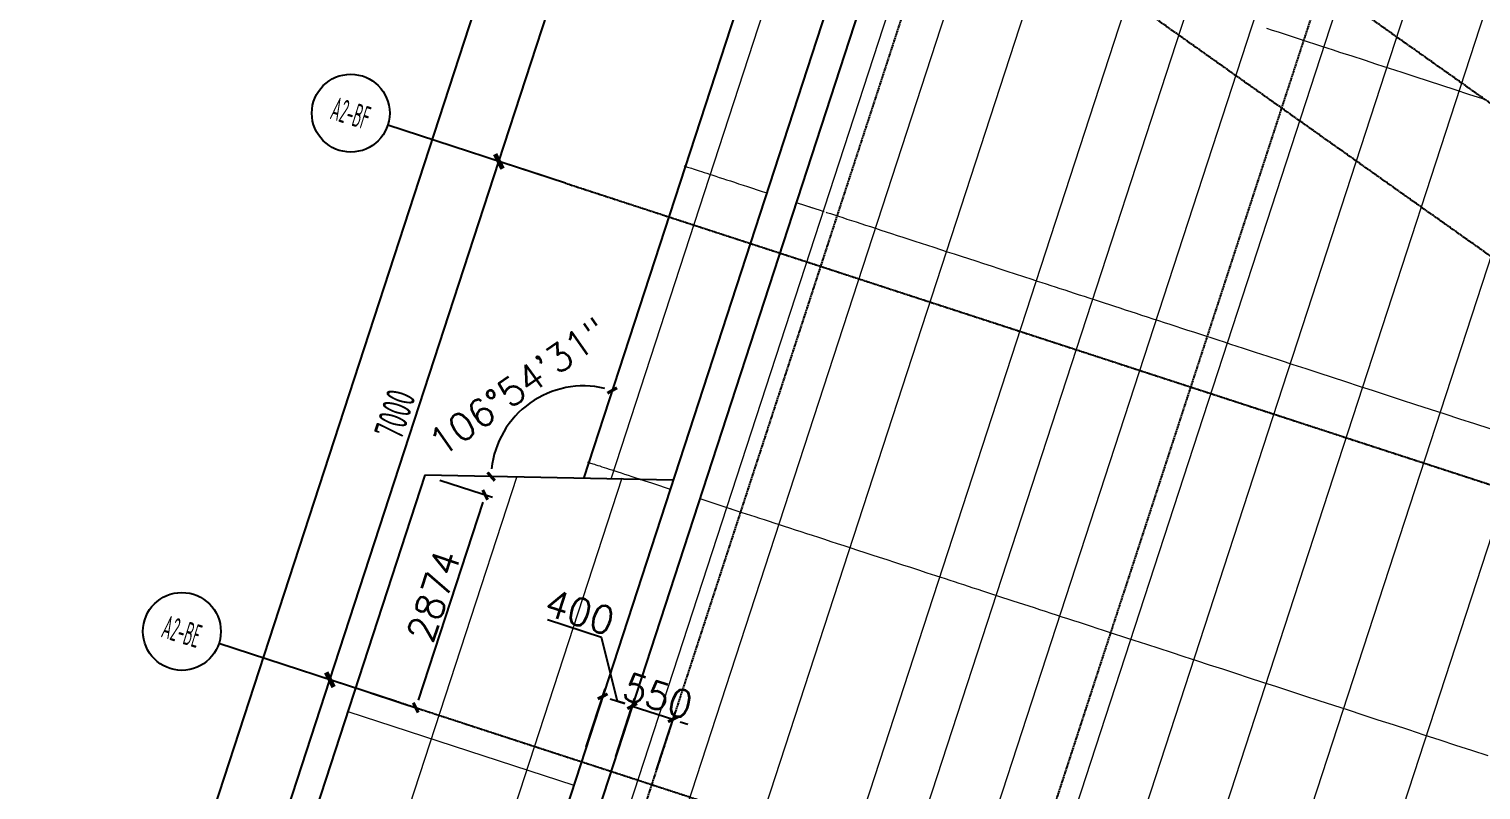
# Model space of a CAD drawing. Header units: millimetres. Extents: x 11677979 to 24947533, y -12764720 to -6308891.
# Drawn here: x 11834077 to 11852727, y -6330378 to -6320606 of the extents above; entities that cross this region are included whole.
import ezdxf
from ezdxf.enums import TextEntityAlignment as Align

# ---------------------------------------------------------------- set-up
doc = ezdxf.new("R2010")
doc.units = ezdxf.units.MM
doc.header["$LTSCALE"] = 10
for name, pattern in [('A2-RG-AXIS$0$CENTER', [2, 1.25, -0.25, 0.25, -0.25]), ('A2-RG-AXIS$0$DOTE', [2.42, 2, -0.2, 0.02, -0.2]), ('A2-RI-F4$0$A2-RG-AXIS$0$CENTER', [2, 1.25, -0.25, 0.25, -0.25]), ('A2-RI-F4$0$A2-RG-AXIS$0$DOTE', [2.42, 2, -0.2, 0.02, -0.2])]:
    doc.linetypes.add(name, pattern=pattern)
for name, color, linetype in [('A2-RG-AXIS$0$A-AXIS', 1, 'Continuous'), ('A2-RG-AXIS$0$A-DIMS-100', 1, 'Continuous'), ('A2-RG-AXIS$0$A-GRID', 1, 'A2-RG-AXIS$0$CENTER'), ('A2-RG-AXIS$0$A-SYMB', 4, 'Continuous'), ('A2-RI-F4$0$$10$A-DIMS-100', 1, 'Continuous'), ('A2-RI-F4$0$$9$$34$A-DIMS-100', 1, 'Continuous'), ('A2-RI-F4$0$A-ROOF-DRAN', 175, 'Continuous'), ('A2-RI-F4$0$A-ROOF-EDGE', 2, 'Continuous'), ('A2-RI-F4$0$A2-RG-AXIS$0$A-AXIS', 1, 'Continuous'), ('A2-RI-F4$0$A2-RG-AXIS$0$A-DIMS-100', 1, 'Continuous'), ('A2-RI-F4$0$A2-RG-AXIS$0$A-GRID', 1, 'A2-RI-F4$0$A2-RG-AXIS$0$CENTER'), ('A2-RI-F4$0$A2-RG-AXIS$0$A-SYMB', 4, 'Continuous')]:
    doc.layers.add(name, color=color, linetype=linetype)
doc.layers.add('A2-RI-F4$0$A-ROOF-PATT', color=8, linetype='Continuous', lineweight=13)
doc.styles.add('A2-RG-AXIS$0$ECADI', font='hzs.shx', dxfattribs={"width": 0.7, "bigfont": 'hztxt.shx'})
doc.styles.add('A2-RG-AXIS$0$XD2008', font='hzs.shx', dxfattribs={"width": 0.7, "bigfont": 'hztxt.shx'})
doc.styles.add('A2-RI-F4$0$A2-RG-AXIS$0$ECADI', font='hzs.shx', dxfattribs={"width": 0.7, "bigfont": 'hztxt.shx'})
doc.styles.add('A2-RI-F4$0$A2-RG-AXIS$0$XD2008', font='hzs.shx', dxfattribs={"width": 0.7, "bigfont": 'hztxt.shx'})
doc.styles.get("Standard").update_dxf_attribs({"font": 'txt', "bigfont": 'gbcbig.shx'})
doc.dimstyles.new('A2-RG-AXIS$0$XD150', dxfattribs={"dimscale": 300, "dimtxt": 2.5, "dimasz": 1.5, "dimexe": 1, "dimexo": 2, "dimgap": 0.5, "dimtad": 1, "dimdec": 0, "dimdsep": 46, "dimtxsty": 'A2-RG-AXIS$0$XD2008', "dimcen": 2.5, "dimclrt": 4, "dimaunit": 1, "dimadec": 3, "dimazin": 0, "dimtfac": 1, "dimtdec": 0, "dimtmove": 2, "dimatfit": 3, "dimfxl": 0, "dimtolj": 1, "dimtzin": 0, "dimarcsym": 0})
doc.dimstyles.new('A2-RG-AXIS$0$XD150$0', dxfattribs={"dimscale": 150, "dimtxt": 2.5, "dimasz": 1, "dimexe": 1, "dimexo": 2, "dimgap": 0.5, "dimtad": 1, "dimdec": 0, "dimdsep": 46, "dimtxsty": 'A2-RG-AXIS$0$XD2008', "dimblk": 'A2-RG-AXIS$0$_ArchTick', "dimcen": 2.5, "dimclrt": 4, "dimaunit": 1, "dimadec": 0, "dimazin": 0, "dimtfac": 1, "dimtdec": 0, "dimtmove": 2, "dimatfit": 3, "dimfxl": 0, "dimtolj": 1, "dimtzin": 0, "dimarcsym": 0})
doc.dimstyles.new('A2-RI-F4$0$$0$$0$XD100$0', dxfattribs={"dimscale": 100, "dimtxt": 3.5, "dimasz": 1, "dimexe": 1, "dimexo": 2, "dimgap": 0.5, "dimtad": 1, "dimdec": 0, "dimdsep": 46, "dimtxsty": 'Standard', "dimblk1": 'A2-RI-F4$0$$9$$20$_ArchTick', "dimblk2": 'A2-RI-F4$0$$9$$20$_ArchTick', "dimsah": 1, "dimcen": 2.5, "dimclrt": 4, "dimaunit": 1, "dimadec": 0, "dimazin": 0, "dimtfac": 1, "dimtdec": 0, "dimtix": 1, "dimtmove": 2, "dimatfit": 3, "dimfxl": 0, "dimtolj": 1, "dimtzin": 0, "dimarcsym": 0})
doc.dimstyles.new('A2-RI-F4$0$$1$XD100$0', dxfattribs={"dimscale": 100, "dimtxt": 3.5, "dimasz": 1, "dimexe": 1, "dimexo": 2, "dimgap": 0.5, "dimtad": 1, "dimdec": 0, "dimdsep": 46, "dimtxsty": 'Standard', "dimblk1": 'A2-RI-F4$0$$11$_ArchTick', "dimblk2": 'A2-RI-F4$0$$11$_ArchTick', "dimsah": 1, "dimcen": 2.5, "dimclrt": 4, "dimaunit": 1, "dimadec": 0, "dimazin": 0, "dimtfac": 1, "dimtdec": 0, "dimtix": 1, "dimtmove": 1, "dimatfit": 3, "dimfxl": 0, "dimtolj": 1, "dimtzin": 0, "dimarcsym": 0})
doc.dimstyles.new('A2-RI-F4$0$A2-RG-AXIS$0$XD150', dxfattribs={"dimscale": 300, "dimtxt": 2.5, "dimasz": 1.5, "dimexe": 1, "dimexo": 2, "dimgap": 0.5, "dimtad": 1, "dimdec": 0, "dimdsep": 46, "dimtxsty": 'A2-RI-F4$0$A2-RG-AXIS$0$XD2008', "dimcen": 2.5, "dimclrt": 4, "dimaunit": 1, "dimadec": 3, "dimazin": 0, "dimtfac": 1, "dimtdec": 0, "dimtmove": 2, "dimatfit": 3, "dimfxl": 0, "dimtolj": 1, "dimtzin": 0, "dimarcsym": 0})
doc.dimstyles.new('A2-RI-F4$0$A2-RG-AXIS$0$XD150$0', dxfattribs={"dimscale": 150, "dimtxt": 2.5, "dimasz": 1, "dimexe": 1, "dimexo": 2, "dimgap": 0.5, "dimtad": 1, "dimdec": 0, "dimdsep": 46, "dimtxsty": 'A2-RI-F4$0$A2-RG-AXIS$0$XD2008', "dimblk": 'A2-RI-F4$0$A2-RG-AXIS$0$_ArchTick', "dimcen": 2.5, "dimclrt": 4, "dimaunit": 1, "dimadec": 0, "dimazin": 0, "dimtfac": 1, "dimtdec": 0, "dimtmove": 2, "dimatfit": 3, "dimfxl": 0, "dimtolj": 1, "dimtzin": 0, "dimarcsym": 0})

# ---------------------------------------------------------------- blocks, each defined once
blk = doc.blocks.new('A2-RG-AXIS$0$_ArchTick')
at = {"color": 0, "linetype": 'ByBlock', "const_width": 0.4}
blk.add_lwpolyline([(-0.5, -0.5), (0.5, 0.5)], dxfattribs=at)
blk = doc.blocks.new('*D458')
at = {"layer": 'A2-RG-AXIS$0$A-DIMS-100', "color": 0, "lineweight": -2, "transparency": 16777216}
for p, q in [((11835773, -6335617), (11837942, -6328962)), ((11838798, -6329241), (11837800, -6328915)), ((11836629, -6335896), (11835630, -6335571))]:
    blk.add_line(p, q, dxfattribs=at)
at = {"layer": 'Defpoints', "color": 0, "transparency": 16777216}
for p in [(11837942, -6328962), (11839083, -6329333), (11836914, -6335989)]:
    blk.add_point(p, dxfattribs=at)
at = {"layer": 'A2-RG-AXIS$0$A-DIMS-100', "color": 0, "lineweight": -2, "transparency": 16777216, "xscale": 150, "yscale": 150, "zscale": 150}
for p, rotation in [((11837942, -6328962), 71.94704053343993), ((11835773, -6335617), 251.9470405334399)]:
    blk.add_blockref('A2-RG-AXIS$0$_ArchTick', p, dxfattribs=dict(at, rotation=rotation))
at = {"layer": 'A2-RG-AXIS$0$A-DIMS-100', "color": 4, "transparency": 16777216, "insert": (11836608, -6332208), "char_height": 375, "attachment_point": 5, "rotation": 71.947, "style": 'A2-RG-AXIS$0$XD2008'}
blk.add_mtext('\\A1;7000', dxfattribs=at)
blk = doc.blocks.new('*D459')
at = {"layer": 'A2-RG-AXIS$0$A-DIMS-100', "color": 0, "lineweight": -2, "transparency": 16777216}
for p, q in [((11837942, -6328962), (11840112, -6322306)), ((11840967, -6322585), (11839969, -6322260)), ((11838798, -6329241), (11837800, -6328915))]:
    blk.add_line(p, q, dxfattribs=at)
at = {"layer": 'Defpoints', "color": 0, "transparency": 16777216}
for p in [(11840112, -6322306), (11841252, -6322678), (11839083, -6329333)]:
    blk.add_point(p, dxfattribs=at)
at = {"layer": 'A2-RG-AXIS$0$A-DIMS-100', "color": 0, "lineweight": -2, "transparency": 16777216, "xscale": 150, "yscale": 150, "zscale": 150}
for p, rotation in [((11840112, -6322306), 71.94704053343993), ((11837942, -6328962), 251.9470405334399)]:
    blk.add_blockref('A2-RG-AXIS$0$_ArchTick', p, dxfattribs=dict(at, rotation=rotation))
at = {"layer": 'A2-RG-AXIS$0$A-DIMS-100', "color": 4, "transparency": 16777216, "insert": (11838777, -6325553), "char_height": 375, "attachment_point": 5, "rotation": 71.947, "style": 'A2-RG-AXIS$0$XD2008'}
blk.add_mtext('\\A1;7000', dxfattribs=at)
blk = doc.blocks.new('*D460')
at = {"layer": 'A2-RG-AXIS$0$A-DIMS-100', "color": 0, "lineweight": -2, "transparency": 16777216}
for p, q in [((11842851, -6315837), (11842138, -6315604)), ((11840112, -6322306), (11842281, -6315651)), ((11840682, -6322492), (11839969, -6322260))]:
    blk.add_line(p, q, dxfattribs=at)
at = {"layer": 'Defpoints', "color": 0, "transparency": 16777216}
for p in [(11842281, -6315651), (11843137, -6315930), (11840967, -6322585)]:
    blk.add_point(p, dxfattribs=at)
at = {"layer": 'A2-RG-AXIS$0$A-DIMS-100', "color": 0, "lineweight": -2, "transparency": 16777216, "xscale": 150, "yscale": 150, "zscale": 150}
for p, rotation in [((11842281, -6315651), 71.94704049336154), ((11840112, -6322306), 251.9470404933616)]:
    blk.add_blockref('A2-RG-AXIS$0$_ArchTick', p, dxfattribs=dict(at, rotation=rotation))
at = {"layer": 'A2-RG-AXIS$0$A-DIMS-100', "color": 4, "transparency": 16777216, "insert": (11840947, -6318897), "char_height": 375, "attachment_point": 5, "rotation": 71.947, "style": 'A2-RG-AXIS$0$XD2008'}
blk.add_mtext('\\A1;7000', dxfattribs=at)
blk = doc.blocks.new('*D461')
at = {"layer": 'A2-RG-AXIS$0$A-DIMS-100', "color": 0, "lineweight": -2, "transparency": 16777216}
for p, q in [((11830114, -6350075), (11841425, -6315372)), ((11842851, -6315837), (11841283, -6315325)), ((11831540, -6350540), (11829971, -6350029))]:
    blk.add_line(p, q, dxfattribs=at)
at = {"layer": 'Defpoints', "color": 0, "transparency": 16777216}
for p in [(11841425, -6315372), (11843137, -6315930), (11831825, -6350633)]:
    blk.add_point(p, dxfattribs=at)
at = {"layer": 'A2-RG-AXIS$0$A-DIMS-100', "color": 0, "lineweight": -2, "transparency": 16777216, "xscale": 150, "yscale": 150, "zscale": 150}
for p, rotation in [((11841425, -6315372), 71.94704049334094), ((11830114, -6350075), 251.9470404933409)]:
    blk.add_blockref('A2-RG-AXIS$0$_ArchTick', p, dxfattribs=dict(at, rotation=rotation))
at = {"layer": 'A2-RG-AXIS$0$A-DIMS-100', "color": 4, "transparency": 16777216, "insert": (11835520, -6332642), "char_height": 375, "attachment_point": 5, "rotation": 71.947, "style": 'A2-RG-AXIS$0$XD2008'}
blk.add_mtext('\\A1;36500', dxfattribs=at)
blk = doc.blocks.new('A2-RG-AXIS$0$ECADI-TAG-GRID')
at = {"color": 13}
blk.add_circle((0, 0), 5, dxfattribs=at)
at = {"style": 'A2-RG-AXIS$0$ECADI', "width": 0.7}
blk.add_attdef('GRID', text='', height=5, dxfattribs=at).set_placement((0, 0), align=Align.MIDDLE)
blk = doc.blocks.new('*D463')
at = {"layer": 'A2-RG-AXIS$0$A-DIMS-100', "color": 0, "lineweight": -2, "ltscale": 3, "transparency": 16777216}
blk.add_arc((11865637, -6330626), 5954, 324.6656, 341.947, dxfattribs=at)
at = {"layer": 'Defpoints', "color": 0, "ltscale": 3, "transparency": 16777216}
for p in [(11846414, -6316998), (11840967, -6322585), (11870815, -6333565), (11878928, -6334958), (11876238, -6338142)]:
    blk.add_point(p, dxfattribs=at)
at = {"layer": 'A2-RG-AXIS$0$A-DIMS-100', "color": 0, "lineweight": -2, "ltscale": 3, "transparency": 16777216, "xscale": 150, "yscale": 150, "zscale": 150}
for p, rotation in [((11871298, -6332471), 71.94704049334831), ((11870494, -6334070), 234.6655761921282)]:
    blk.add_blockref('A2-RG-AXIS$0$_ArchTick', p, dxfattribs=dict(at, rotation=rotation))
at = {"layer": 'A2-RG-AXIS$0$A-DIMS-100', "color": 4, "ltscale": 3, "transparency": 16777216, "insert": (11871378, -6333513), "char_height": 375, "attachment_point": 5, "rotation": 63.3063, "style": 'A2-RG-AXIS$0$XD2008'}
blk.add_mtext('\\A1;17°16\'53"', dxfattribs=at)
blk = doc.blocks.new('A2-RI-F4$0$A2-RG-AXIS$0$_ArchTick')
at = {"color": 0, "linetype": 'ByBlock', "const_width": 0.4}
blk.add_lwpolyline([(-0.5, -0.5), (0.5, 0.5)], dxfattribs=at)
blk = doc.blocks.new('*D983')
at = {"layer": 'A2-RI-F4$0$A2-RG-AXIS$0$A-DIMS-100', "color": 0, "lineweight": -2, "transparency": 16777216}
for p, q in [((11835773, -6335617), (11837942, -6328962)), ((11838798, -6329241), (11837800, -6328915)), ((11836629, -6335896), (11835630, -6335571))]:
    blk.add_line(p, q, dxfattribs=at)
at = {"layer": 'Defpoints', "color": 0, "transparency": 16777216}
for p in [(11837942, -6328962), (11839083, -6329333), (11836914, -6335989)]:
    blk.add_point(p, dxfattribs=at)
at = {"layer": 'A2-RI-F4$0$A2-RG-AXIS$0$A-DIMS-100', "color": 0, "lineweight": -2, "transparency": 16777216, "xscale": 150, "yscale": 150, "zscale": 150}
for p, rotation in [((11837942, -6328962), 71.94704053343993), ((11835773, -6335617), 251.9470405334399)]:
    blk.add_blockref('A2-RI-F4$0$A2-RG-AXIS$0$_ArchTick', p, dxfattribs=dict(at, rotation=rotation))
at = {"layer": 'A2-RI-F4$0$A2-RG-AXIS$0$A-DIMS-100', "color": 4, "transparency": 16777216, "insert": (11836608, -6332208), "char_height": 375, "attachment_point": 5, "rotation": 71.947, "style": 'A2-RI-F4$0$A2-RG-AXIS$0$XD2008'}
blk.add_mtext('\\A1;7000', dxfattribs=at)
blk = doc.blocks.new('*D984')
at = {"layer": 'A2-RI-F4$0$A2-RG-AXIS$0$A-DIMS-100', "color": 0, "lineweight": -2, "transparency": 16777216}
for p, q in [((11837942, -6328962), (11840112, -6322306)), ((11840967, -6322585), (11839969, -6322260)), ((11838798, -6329241), (11837800, -6328915))]:
    blk.add_line(p, q, dxfattribs=at)
at = {"layer": 'Defpoints', "color": 0, "transparency": 16777216}
for p in [(11840112, -6322306), (11841252, -6322678), (11839083, -6329333)]:
    blk.add_point(p, dxfattribs=at)
at = {"layer": 'A2-RI-F4$0$A2-RG-AXIS$0$A-DIMS-100', "color": 0, "lineweight": -2, "transparency": 16777216, "xscale": 150, "yscale": 150, "zscale": 150}
for p, rotation in [((11840112, -6322306), 71.94704053343993), ((11837942, -6328962), 251.9470405334399)]:
    blk.add_blockref('A2-RI-F4$0$A2-RG-AXIS$0$_ArchTick', p, dxfattribs=dict(at, rotation=rotation))
at = {"layer": 'A2-RI-F4$0$A2-RG-AXIS$0$A-DIMS-100', "color": 4, "transparency": 16777216, "insert": (11838777, -6325553), "char_height": 375, "attachment_point": 5, "rotation": 71.947, "style": 'A2-RI-F4$0$A2-RG-AXIS$0$XD2008'}
blk.add_mtext('\\A1;7000', dxfattribs=at)
blk = doc.blocks.new('*D985')
at = {"layer": 'A2-RI-F4$0$A2-RG-AXIS$0$A-DIMS-100', "color": 0, "lineweight": -2, "transparency": 16777216}
for p, q in [((11842851, -6315837), (11842138, -6315604)), ((11840112, -6322306), (11842281, -6315651)), ((11840682, -6322492), (11839969, -6322260))]:
    blk.add_line(p, q, dxfattribs=at)
at = {"layer": 'Defpoints', "color": 0, "transparency": 16777216}
for p in [(11842281, -6315651), (11843137, -6315930), (11840967, -6322585)]:
    blk.add_point(p, dxfattribs=at)
at = {"layer": 'A2-RI-F4$0$A2-RG-AXIS$0$A-DIMS-100', "color": 0, "lineweight": -2, "transparency": 16777216, "xscale": 150, "yscale": 150, "zscale": 150}
for p, rotation in [((11842281, -6315651), 71.94704049336154), ((11840112, -6322306), 251.9470404933616)]:
    blk.add_blockref('A2-RI-F4$0$A2-RG-AXIS$0$_ArchTick', p, dxfattribs=dict(at, rotation=rotation))
at = {"layer": 'A2-RI-F4$0$A2-RG-AXIS$0$A-DIMS-100', "color": 4, "transparency": 16777216, "insert": (11840947, -6318897), "char_height": 375, "attachment_point": 5, "rotation": 71.947, "style": 'A2-RI-F4$0$A2-RG-AXIS$0$XD2008'}
blk.add_mtext('\\A1;7000', dxfattribs=at)
blk = doc.blocks.new('*D986')
at = {"layer": 'A2-RI-F4$0$A2-RG-AXIS$0$A-DIMS-100', "color": 0, "lineweight": -2, "transparency": 16777216}
for p, q in [((11830114, -6350075), (11841425, -6315372)), ((11842851, -6315837), (11841283, -6315325)), ((11831540, -6350540), (11829971, -6350029))]:
    blk.add_line(p, q, dxfattribs=at)
at = {"layer": 'Defpoints', "color": 0, "transparency": 16777216}
for p in [(11841425, -6315372), (11843137, -6315930), (11831825, -6350633)]:
    blk.add_point(p, dxfattribs=at)
at = {"layer": 'A2-RI-F4$0$A2-RG-AXIS$0$A-DIMS-100', "color": 0, "lineweight": -2, "transparency": 16777216, "xscale": 150, "yscale": 150, "zscale": 150}
for p, rotation in [((11841425, -6315372), 71.94704049334094), ((11830114, -6350075), 251.9470404933409)]:
    blk.add_blockref('A2-RI-F4$0$A2-RG-AXIS$0$_ArchTick', p, dxfattribs=dict(at, rotation=rotation))
at = {"layer": 'A2-RI-F4$0$A2-RG-AXIS$0$A-DIMS-100', "color": 4, "transparency": 16777216, "insert": (11835520, -6332642), "char_height": 375, "attachment_point": 5, "rotation": 71.947, "style": 'A2-RI-F4$0$A2-RG-AXIS$0$XD2008'}
blk.add_mtext('\\A1;36500', dxfattribs=at)
blk = doc.blocks.new('A2-RI-F4$0$A2-RG-AXIS$0$ECADI-TAG-GRID')
at = {"color": 13}
blk.add_circle((0, 0), 5, dxfattribs=at)
at = {"style": 'A2-RI-F4$0$A2-RG-AXIS$0$ECADI', "width": 0.7}
blk.add_attdef('GRID', text='', height=5, dxfattribs=at).set_placement((0, 0), align=Align.MIDDLE)
blk = doc.blocks.new('*D988')
at = {"layer": 'A2-RI-F4$0$A2-RG-AXIS$0$A-DIMS-100', "color": 0, "lineweight": -2, "ltscale": 3, "transparency": 16777216}
blk.add_arc((11865637, -6330626), 5954, 324.6656, 341.947, dxfattribs=at)
at = {"layer": 'Defpoints', "color": 0, "ltscale": 3, "transparency": 16777216}
for p in [(11846414, -6316998), (11840967, -6322585), (11870815, -6333565), (11878928, -6334958), (11876238, -6338142)]:
    blk.add_point(p, dxfattribs=at)
at = {"layer": 'A2-RI-F4$0$A2-RG-AXIS$0$A-DIMS-100', "color": 0, "lineweight": -2, "ltscale": 3, "transparency": 16777216, "xscale": 150, "yscale": 150, "zscale": 150}
for p, rotation in [((11871298, -6332471), 71.94704049334831), ((11870494, -6334070), 234.6655761921282)]:
    blk.add_blockref('A2-RI-F4$0$A2-RG-AXIS$0$_ArchTick', p, dxfattribs=dict(at, rotation=rotation))
at = {"layer": 'A2-RI-F4$0$A2-RG-AXIS$0$A-DIMS-100', "color": 4, "ltscale": 3, "transparency": 16777216, "insert": (11871378, -6333513), "char_height": 375, "attachment_point": 5, "rotation": 63.3063, "style": 'A2-RI-F4$0$A2-RG-AXIS$0$XD2008'}
blk.add_mtext('\\A1;17°16\'53"', dxfattribs=at)
blk = doc.blocks.new('A2-RI-F4$0$$11$_ArchTick')
at = {"color": 0, "linetype": 'ByBlock', "const_width": 0.4}
blk.add_lwpolyline([(-0.5, -0.5), (0.5, 0.5)], dxfattribs=at)
blk = doc.blocks.new('*D536')
at = {"layer": 'A2-RI-F4$0$$10$A-DIMS-100', "color": 0, "lineweight": -2, "transparency": 16777216}
for p, q in [((11841430, -6328419), (11840736, -6328192)), ((11841635, -6329238), (11841430, -6328419)), ((11841234, -6329824), (11841476, -6329081)), ((11841540, -6329207), (11841730, -6329269)), ((11841614, -6329948), (11841856, -6329205))]:
    blk.add_line(p, q, dxfattribs=at)
at = {"layer": 'Defpoints', "color": 0, "transparency": 16777216}
for p in [(11841825, -6329300), (11841172, -6330014), (11841552, -6330138)]:
    blk.add_point(p, dxfattribs=at)
at = {"layer": 'A2-RI-F4$0$$10$A-DIMS-100', "color": 0, "lineweight": -2, "transparency": 16777216, "xscale": 100, "yscale": 100, "zscale": 100}
for p, rotation in [((11841445, -6329176), 161.9470404933575), ((11841825, -6329300), 341.9470404933575)]:
    blk.add_blockref('A2-RI-F4$0$$11$_ArchTick', p, dxfattribs=dict(at, rotation=rotation))
at = {"layer": 'A2-RI-F4$0$$10$A-DIMS-100', "color": 4, "transparency": 16777216, "insert": (11841152, -6328092), "char_height": 350, "attachment_point": 5, "rotation": 341.947}
blk.add_mtext('\\A1;400', dxfattribs=at)
blk = doc.blocks.new('*D537')
at = {"layer": 'A2-RI-F4$0$$10$A-DIMS-100', "color": 0, "lineweight": -2, "transparency": 16777216}
for p, q in [((11841614, -6329948), (11841856, -6329205)), ((11841730, -6329269), (11841635, -6329238)), ((11841825, -6329300), (11842348, -6329470)), ((11842137, -6330118), (11842379, -6329375)), ((11842443, -6329501), (11842538, -6329532))]:
    blk.add_line(p, q, dxfattribs=at)
at = {"layer": 'Defpoints', "color": 0, "transparency": 16777216}
for p in [(11842348, -6329470), (11841552, -6330138), (11842075, -6330309)]:
    blk.add_point(p, dxfattribs=at)
at = {"layer": 'A2-RI-F4$0$$10$A-DIMS-100', "color": 0, "lineweight": -2, "transparency": 16777216, "xscale": 100, "yscale": 100, "zscale": 100}
for p, rotation in [((11841825, -6329300), 341.9467563309003), ((11842348, -6329470), 161.9467563309003)]:
    blk.add_blockref('A2-RI-F4$0$$11$_ArchTick', p, dxfattribs=dict(at, rotation=rotation))
at = {"layer": 'A2-RI-F4$0$$10$A-DIMS-100', "color": 4, "transparency": 16777216, "insert": (11842156, -6329171), "char_height": 350, "attachment_point": 5, "rotation": 341.9468}
blk.add_mtext('\\A1;550', dxfattribs=at)
blk = doc.blocks.new('A2-RI-F4$0$$9$$20$_ArchTick')
at = {"color": 0, "linetype": 'ByBlock', "const_width": 0.4}
blk.add_lwpolyline([(-0.5, -0.5), (0.5, 0.5)], dxfattribs=at)
blk = doc.blocks.new('*D541')
at = {"layer": 'A2-RI-F4$0$$9$$34$A-DIMS-100', "color": 0, "lineweight": -2, "transparency": 16777216}
blk.add_arc((11841200, -6326377), 1188, 76.7713, 174.0307, dxfattribs=at)
at = {"layer": 'Defpoints', "color": 0, "transparency": 16777216}
for p in [(11845084, -6314461), (11840841, -6325245), (11839163, -6326336), (11841200, -6326377), (11842350, -6326400)]:
    blk.add_point(p, dxfattribs=at)
at = {"layer": 'A2-RI-F4$0$$9$$34$A-DIMS-100', "color": 0, "lineweight": -2, "transparency": 16777216, "xscale": 100, "yscale": 100, "zscale": 100}
for p, rotation in [((11841568, -6325248), 344.3590484588018), ((11840013, -6326353), 266.4429555428187)]:
    blk.add_blockref('A2-RI-F4$0$$9$$20$_ArchTick', p, dxfattribs=dict(at, rotation=rotation))
at = {"layer": 'A2-RI-F4$0$$9$$34$A-DIMS-100', "color": 4, "transparency": 16777216, "insert": (11840362, -6325198), "char_height": 350, "attachment_point": 5, "rotation": 35.401}
blk.add_mtext('\\A1;106°54\'31"', dxfattribs=at)
blk = doc.blocks.new('*D543')
at = {"layer": 'A2-RI-F4$0$$10$A-DIMS-100', "color": 0, "lineweight": -2, "transparency": 16777216}
for p, q in [((11839353, -6326398), (11840031, -6326619)), ((11839905, -6326683), (11839076, -6329226)), ((11838462, -6329131), (11839140, -6329352))]:
    blk.add_line(p, q, dxfattribs=at)
at = {"layer": 'Defpoints', "color": 0, "transparency": 16777216}
for p in [(11839163, -6326336), (11838272, -6329069), (11839045, -6329321)]:
    blk.add_point(p, dxfattribs=at)
at = {"layer": 'A2-RI-F4$0$$10$A-DIMS-100', "color": 0, "lineweight": -2, "transparency": 16777216, "xscale": 100, "yscale": 100, "zscale": 100}
for p, rotation in [((11839936, -6326588), 71.94675633093928), ((11839045, -6329321), 251.9467563309393)]:
    blk.add_blockref('A2-RI-F4$0$$11$_ArchTick', p, dxfattribs=dict(at, rotation=rotation))
at = {"layer": 'A2-RI-F4$0$$10$A-DIMS-100', "color": 4, "transparency": 16777216, "insert": (11839276, -6327885), "char_height": 350, "attachment_point": 5, "rotation": 71.9468}
blk.add_mtext('\\A1;2874', dxfattribs=at)
blk = doc.blocks.new('A2-RG-AXIS')
at = {"layer": 'A2-RG-AXIS$0$A-AXIS'}
for p, q in [((11840967.2, -6322585.1), (11838685.4, -6321841.4)), ((11838798, -6329240.5), (11836516.1, -6328496.8))]:
    blk.add_line(p, q, dxfattribs=at)
at = {"layer": 'A2-RG-AXIS$0$A-GRID', "linetype": 'A2-RG-AXIS$0$DOTE'}
for p, q in [((11847953.1, -6312274.5), (11834792.3, -6352651.7)), ((11852707, -6313824), (11839546.1, -6354201.2)), ((11876238.4, -6338141.9), (11846413.5, -6316997.8)), ((11875313.6, -6339447.6), (11845488.2, -6318303.1)), ((11840967.2, -6322585.1), (11878927.9, -6334958.1)), ((11838798, -6329240.5), (11876758.7, -6341613.5))]:
    blk.add_line(p, q, dxfattribs=at)
at = {"layer": 'A2-RG-AXIS$0$A-SYMB'}
ref = blk.add_blockref('A2-RG-AXIS$0$ECADI-TAG-GRID', (11838210, -6321686.4), dxfattribs=dict(at, xscale=100.0000000000341, yscale=100.0000000000341, zscale=100.0000000000341, rotation=342.7200000000827))
ref.add_attrib('GRID', 'A2-BF', dxfattribs={"layer": '0', "height": 300, "rotation": 342.72, "style": 'A2-RG-AXIS$0$ECADI', "width": 0.5}).set_placement((11838210, -6321686.4), align=Align.MIDDLE)
ref = blk.add_blockref('A2-RG-AXIS$0$ECADI-TAG-GRID', (11836040.7, -6328341.8), dxfattribs=dict(at, xscale=100.0000000000341, yscale=100.0000000000341, zscale=100.0000000000341, rotation=342.7200000000827))
ref.add_attrib('GRID', 'A2-BE', dxfattribs={"layer": '0', "height": 300, "rotation": 342.72, "style": 'A2-RG-AXIS$0$ECADI', "width": 0.5}).set_placement((11836040.7, -6328341.8), align=Align.MIDDLE)
at = {"layer": 'A2-RG-AXIS$0$A-DIMS-100'}
for p1, distance, picture, middle in [((11831825.3, -6350632.8), 1800, '*D461', (11835519.9, -6332642.1)), ((11840967.2, -6322585.1), 900, '*D460', (11840946.6, -6318897.2))]:
    dim = blk.add_aligned_dim(p1=p1, p2=(11843136.5, -6315929.7), distance=distance, dimstyle='A2-RG-AXIS$0$XD150$0', dxfattribs=at)
    dim.commit()
    dim.dimension.update_dxf_attribs({"geometry": picture, "text_midpoint": middle})
at = {"layer": 'A2-RG-AXIS$0$A-DIMS-100', "ltscale": 3}
dim = blk.add_angular_dim_2l(base=(11870815.1772, -6333564.6066), line1=((11840967.2378, -6322585.1126), (11878927.9289, -6334958.0925)), line2=((11876238.3543, -6338141.9015), (11846413.5362, -6316997.8396)), dimstyle='A2-RG-AXIS$0$XD150', override={"dimscale": 150, "dimasz": 1, "dimblk": 'A2-RG-AXIS$0$_ArchTick', "dimadec": 4}, dxfattribs=at)
dim.commit()
dim.dimension.update_dxf_attribs({"geometry": '*D463', "text_midpoint": (11871378.0799, -6333512.755)})
at = {"layer": 'A2-RG-AXIS$0$A-DIMS-100'}
for base, p1, p2, picture, middle in [((11840111.5, -6322306.2), (11839083.2, -6329333.5), (11841252.5, -6322678.1), '*D459', (11838777.3, -6325552.6)), ((11837942.3, -6328961.6), (11836913.9, -6335988.9), (11839083.2, -6329333.5), '*D458', (11836608.1, -6332207.9))]:
    dim = blk.add_linear_dim(base=base, p1=p1, p2=p2, angle=251.94704, dimstyle='A2-RG-AXIS$0$XD150$0', dxfattribs=at)
    dim.commit()
    dim.dimension.update_dxf_attribs({"geometry": picture, "text_midpoint": middle})
blk = doc.blocks.new('A2-RI-F4$0$A2-RG-AXIS')
at = {"layer": 'A2-RI-F4$0$A2-RG-AXIS$0$A-AXIS'}
for p, q in [((11840967.2, -6322585.1), (11838685.4, -6321841.4)), ((11838798, -6329240.5), (11836516.1, -6328496.8))]:
    blk.add_line(p, q, dxfattribs=at)
at = {"layer": 'A2-RI-F4$0$A2-RG-AXIS$0$A-GRID', "linetype": 'A2-RI-F4$0$A2-RG-AXIS$0$DOTE'}
for p, q in [((11847953.1, -6312274.5), (11834792.3, -6352651.7)), ((11852707, -6313824), (11839546.1, -6354201.2)), ((11876238.4, -6338141.9), (11846413.5, -6316997.8)), ((11875313.6, -6339447.6), (11845488.2, -6318303.1)), ((11840967.2, -6322585.1), (11878927.9, -6334958.1)), ((11838798, -6329240.5), (11876758.7, -6341613.5))]:
    blk.add_line(p, q, dxfattribs=at)
at = {"layer": 'A2-RI-F4$0$A2-RG-AXIS$0$A-SYMB'}
ref = blk.add_blockref('A2-RI-F4$0$A2-RG-AXIS$0$ECADI-TAG-GRID', (11838210, -6321686.4), dxfattribs=dict(at, xscale=100.0000000000341, yscale=100.0000000000341, zscale=100.0000000000341, rotation=342.7200000000827))
ref.add_attrib('GRID', 'A2-BF', dxfattribs={"layer": '0', "height": 300, "rotation": 342.72, "style": 'A2-RI-F4$0$A2-RG-AXIS$0$ECADI', "width": 0.5}).set_placement((11838210, -6321686.4), align=Align.MIDDLE)
ref = blk.add_blockref('A2-RI-F4$0$A2-RG-AXIS$0$ECADI-TAG-GRID', (11836040.7, -6328341.8), dxfattribs=dict(at, xscale=100.0000000000341, yscale=100.0000000000341, zscale=100.0000000000341, rotation=342.7200000000827))
ref.add_attrib('GRID', 'A2-BE', dxfattribs={"layer": '0', "height": 300, "rotation": 342.72, "style": 'A2-RI-F4$0$A2-RG-AXIS$0$ECADI', "width": 0.5}).set_placement((11836040.7, -6328341.8), align=Align.MIDDLE)
at = {"layer": 'A2-RI-F4$0$A2-RG-AXIS$0$A-DIMS-100'}
for p1, distance, picture, middle in [((11831825.3, -6350632.8), 1800, '*D986', (11835519.9, -6332642.1)), ((11840967.2, -6322585.1), 900, '*D985', (11840946.6, -6318897.2))]:
    dim = blk.add_aligned_dim(p1=p1, p2=(11843136.5, -6315929.7), distance=distance, dimstyle='A2-RI-F4$0$A2-RG-AXIS$0$XD150$0', dxfattribs=at)
    dim.commit()
    dim.dimension.update_dxf_attribs({"geometry": picture, "text_midpoint": middle})
at = {"layer": 'A2-RI-F4$0$A2-RG-AXIS$0$A-DIMS-100', "ltscale": 3}
dim = blk.add_angular_dim_2l(base=(11870815.1772, -6333564.6066), line1=((11840967.2378, -6322585.1126), (11878927.9289, -6334958.0925)), line2=((11876238.3543, -6338141.9015), (11846413.5362, -6316997.8396)), dimstyle='A2-RI-F4$0$A2-RG-AXIS$0$XD150', override={"dimscale": 150, "dimasz": 1, "dimblk": 'A2-RI-F4$0$A2-RG-AXIS$0$_ArchTick', "dimadec": 4}, dxfattribs=at)
dim.commit()
dim.dimension.update_dxf_attribs({"geometry": '*D988', "text_midpoint": (11871378.0799, -6333512.755)})
at = {"layer": 'A2-RI-F4$0$A2-RG-AXIS$0$A-DIMS-100'}
for base, p1, p2, picture, middle in [((11840111.5, -6322306.2), (11839083.2, -6329333.5), (11841252.5, -6322678.1), '*D984', (11838777.3, -6325552.6)), ((11837942.3, -6328961.6), (11836913.9, -6335988.9), (11839083.2, -6329333.5), '*D983', (11836608.1, -6332207.9))]:
    dim = blk.add_linear_dim(base=base, p1=p1, p2=p2, angle=251.94704, dimstyle='A2-RI-F4$0$A2-RG-AXIS$0$XD150$0', dxfattribs=at)
    dim.commit()
    dim.dimension.update_dxf_attribs({"geometry": picture, "text_midpoint": middle})
blk = doc.blocks.new('A2-RI-F4')
at = {"layer": 'A2-RI-F4$0$A-ROOF-DRAN'}
for p, q in [((11845985.9, -6315244.2), (11833687.6, -6352975.3)), ((11846366.2, -6315368.2), (11834067.9, -6353099.2))]:
    blk.add_line(p, q, dxfattribs=at)
at = {"layer": 'A2-RI-F4$0$A-ROOF-EDGE'}
for p, q in [((11845084.3, -6314461), (11841200.2, -6326377.1)), ((11839162.5, -6326336.4), (11835209, -6338465.8)), ((11842349.7, -6326400.1), (11839162.5, -6326336.4))]:
    blk.add_line(p, q, dxfattribs=at)
at = {"layer": 'A2-RI-F4$0$A-ROOF-PATT', "lineweight": 9}
for p, q in [((11845402.7, -6314564.8), (11841554, -6326372.8)), ((11846854.1, -6315037.9), (11835872.3, -6348730.4)), ((11847525.7, -6315256.8), (11836920.8, -6347792.8)), ((11848437.1, -6315553.9), (11837924.7, -6347806.3)), ((11849592.4, -6315930.4), (11839197.1, -6347823.4)), ((11850313.3, -6316165.4), (11839991.2, -6347834.1)), ((11851131.3, -6316432), (11840892.1, -6347846.2)), ((11852044.8, -6316729.7), (11841898.2, -6347859.8)), ((11852292.7, -6318714.2), (11842789, -6347871.8)), ((11853127.1, -6319305.7), (11843811.7, -6347885.6)), ((11854022.5, -6319940.5), (11844909.2, -6347900.3)), ((11854977.9, -6320617.9), (11846080.3, -6347916.1)), ((11849971.3, -6320594.4), (11850046, -6320618.8)), ((11850046, -6320618.8), (11850121.4, -6320643.3)), ((11850121.4, -6320643.3), (11850197.4, -6320668.1)), ((11850197.4, -6320668.1), (11850274.1, -6320693.1)), ((11850274.1, -6320693.1), (11850351.5, -6320718.3)), ((11850351.5, -6320718.3), (11850429.5, -6320743.8)), ((11850429.5, -6320743.8), (11850508.3, -6320769.4)), ((11850508.3, -6320769.4), (11850587.6, -6320795.3)), ((11850587.6, -6320795.3), (11850667.7, -6320821.4)), ((11850667.7, -6320821.4), (11850748.4, -6320847.7)), ((11850748.4, -6320847.7), (11850829.8, -6320874.2)), ((11850829.8, -6320874.2), (11850911.8, -6320901)), ((11850911.8, -6320901), (11851067.2, -6320951.6)), ((11851067.2, -6320951.6), (11851224.9, -6321003)), ((11851224.9, -6321003), (11851384.9, -6321055.2)), ((11851384.9, -6321055.2), (11851547.2, -6321108.1)), ((11851547.2, -6321108.1), (11851711.7, -6321161.7)), ((11851711.7, -6321161.7), (11851878.6, -6321216.1)), ((11851878.6, -6321216.1), (11852047.7, -6321271.2)), ((11852047.7, -6321271.2), (11852219.1, -6321327.1)), ((11852219.1, -6321327.1), (11852392.8, -6321383.7)), ((11852392.8, -6321383.7), (11852568.7, -6321441)), ((11852568.7, -6321441), (11852746.9, -6321499.1)), ((11842492.3, -6322363.8), (11842494.1, -6322364.4)), ((11842494.1, -6322364.4), (11842498, -6322365.7)), ((11842498, -6322365.7), (11842504.2, -6322367.7)), ((11842504.2, -6322367.7), (11842512.5, -6322370.4)), ((11842512.5, -6322370.4), (11842523, -6322373.8)), ((11842523, -6322373.8), (11842535.7, -6322378)), ((11842535.7, -6322378), (11842550.6, -6322382.8)), ((11842550.6, -6322382.8), (11842567.7, -6322388.4)), ((11842567.7, -6322388.4), (11842587, -6322394.7)), ((11842587, -6322394.7), (11842608.4, -6322401.7)), ((11842608.4, -6322401.7), (11842632, -6322409.4)), ((11842632, -6322409.4), (11842657.9, -6322417.8)), ((11842657.9, -6322417.8), (11842685.9, -6322426.9)), ((11842685.9, -6322426.9), (11842716.1, -6322436.8)), ((11842716.1, -6322436.8), (11842748.5, -6322447.3)), ((11842748.5, -6322447.3), (11842783, -6322458.6)), ((11842783, -6322458.6), (11842819.8, -6322470.6)), ((11842819.8, -6322470.6), (11842858.7, -6322483.2)), ((11842858.7, -6322483.2), (11842899.8, -6322496.6)), ((11842899.8, -6322496.6), (11842943.1, -6322510.8)), ((11842943.1, -6322510.8), (11842988.6, -6322525.6)), ((11842988.6, -6322525.6), (11843036.2, -6322541.1)), ((11843036.2, -6322541.1), (11843086.1, -6322557.4)), ((11843086.1, -6322557.4), (11843138.1, -6322574.3)), ((11843138.1, -6322574.3), (11843192.3, -6322592)), ((11843192.3, -6322592), (11843248.7, -6322610.4)), ((11843248.7, -6322610.4), (11843307.3, -6322629.5)), ((11843307.3, -6322629.5), (11843368.1, -6322649.3)), ((11843368.1, -6322649.3), (11843431, -6322669.8)), ((11843431, -6322669.8), (11843496.1, -6322691)), ((11843496.1, -6322691), (11843552.7, -6322709.4)), ((11843933, -6322833.4), (11844182.2, -6322914.6)), ((11844096.2, -6322886.6), (11844138.5, -6322900.4)), ((11844182.2, -6322914.6), (11844227.3, -6322929.3)), ((11844227.3, -6322929.3), (11844273.8, -6322944.5)), ((11844273.8, -6322944.5), (11844290.8, -6322950)), ((11844314.6, -6322957.8), (11844321.8, -6322960.1)), ((11844321.8, -6322960.1), (11844371.2, -6322976.2)), ((11844371.2, -6322976.2), (11844422.1, -6322992.8)), ((11844422.1, -6322992.8), (11844474.5, -6323009.9)), ((11844474.5, -6323009.9), (11844528.4, -6323027.5)), ((11844528.4, -6323027.5), (11844583.9, -6323045.6)), ((11844583.9, -6323045.6), (11844641, -6323064.2)), ((11844641, -6323064.2), (11844699.6, -6323083.3)), ((11844699.6, -6323083.3), (11844759.9, -6323102.9)), ((11844759.9, -6323102.9), (11844821.8, -6323123.1)), ((11844821.8, -6323123.1), (11844885.3, -6323143.8)), ((11844885.3, -6323143.8), (11844950.5, -6323165.1)), ((11844950.5, -6323165.1), (11845017.5, -6323186.9)), ((11845017.5, -6323186.9), (11845086.1, -6323209.2)), ((11845086.1, -6323209.2), (11845156.4, -6323232.2)), ((11845156.4, -6323232.2), (11845228.5, -6323255.7)), ((11845228.5, -6323255.7), (11845302.4, -6323279.8)), ((11845302.4, -6323279.8), (11845378.1, -6323304.4)), ((11845378.1, -6323304.4), (11845455.6, -6323329.7)), ((11845455.6, -6323329.7), (11845535, -6323355.6)), ((11845535, -6323355.6), (11845616.2, -6323382)), ((11845616.2, -6323382), (11845699.3, -6323409.1)), ((11845699.3, -6323409.1), (11845784.2, -6323436.8)), ((11845784.2, -6323436.8), (11845871.1, -6323465.1)), ((11845871.1, -6323465.1), (11845960, -6323494.1)), ((11845960, -6323494.1), (11846050.8, -6323523.7)), ((11846050.8, -6323523.7), (11846143.6, -6323553.9)), ((11846143.6, -6323553.9), (11846238.4, -6323584.8)), ((11846238.4, -6323584.8), (11846335.2, -6323616.4)), ((11846335.2, -6323616.4), (11846434.1, -6323648.6)), ((11846434.1, -6323648.6), (11846535, -6323681.5)), ((11846535, -6323681.5), (11846638.1, -6323715.1)), ((11846638.1, -6323715.1), (11846743.2, -6323749.4)), ((11846743.2, -6323749.4), (11846850.5, -6323784.3)), ((11846850.5, -6323784.3), (11846959.9, -6323820)), ((11846959.9, -6323820), (11847027.8, -6323842.1)), ((11847027.8, -6323842.1), (11847084.7, -6323860.7)), ((11847084.7, -6323860.7), (11847142.3, -6323879.5)), ((11847142.3, -6323879.5), (11847200.7, -6323898.5)), ((11847200.7, -6323898.5), (11847259.7, -6323917.7)), ((11847259.7, -6323917.7), (11847319.4, -6323937.2)), ((11847319.4, -6323937.2), (11847379.8, -6323956.9)), ((11847379.8, -6323956.9), (11847440.9, -6323976.8)), ((11847440.9, -6323976.8), (11847502.7, -6323996.9)), ((11847502.7, -6323996.9), (11847565.2, -6324017.3)), ((11847565.2, -6324017.3), (11847628.3, -6324037.9)), ((11847628.3, -6324037.9), (11847692.2, -6324058.7)), ((11847692.2, -6324058.7), (11847756.7, -6324079.7)), ((11847756.7, -6324079.7), (11847821.9, -6324101)), ((11847821.9, -6324101), (11847887.8, -6324122.5)), ((11847887.8, -6324122.5), (11847954.4, -6324144.2)), ((11847954.4, -6324144.2), (11848021.7, -6324166.1)), ((11848021.7, -6324166.1), (11848089.6, -6324188.2)), ((11848089.6, -6324188.2), (11848158.3, -6324210.6)), ((11848158.3, -6324210.6), (11848227.6, -6324233.2)), ((11848227.6, -6324233.2), (11848297.6, -6324256)), ((11848297.6, -6324256), (11848368.2, -6324279)), ((11848368.2, -6324279), (11848439.6, -6324302.3)), ((11848439.6, -6324302.3), (11848511.6, -6324325.8)), ((11848511.6, -6324325.8), (11848584.3, -6324349.5)), ((11848584.3, -6324349.5), (11848657.6, -6324373.4)), ((11848657.6, -6324373.4), (11848731.7, -6324397.5)), ((11848731.7, -6324397.5), (11848806.4, -6324421.8)), ((11848806.4, -6324421.8), (11848881.8, -6324446.4)), ((11848881.8, -6324446.4), (11848957.8, -6324471.2)), ((11848957.8, -6324471.2), (11849034.5, -6324496.2)), ((11849034.5, -6324496.2), (11849111.9, -6324521.4)), ((11849111.9, -6324521.4), (11849190, -6324546.9)), ((11849190, -6324546.9), (11849268.7, -6324572.5)), ((11849268.7, -6324572.5), (11849348.1, -6324598.4)), ((11849348.1, -6324598.4), (11849428.1, -6324624.5)), ((11849428.1, -6324624.5), (11849508.8, -6324650.8)), ((11849508.8, -6324650.8), (11849590.2, -6324677.3)), ((11849590.2, -6324677.3), (11849672.2, -6324704.1)), ((11849672.2, -6324704.1), (11849828.7, -6324755)), ((11849828.7, -6324755), (11849987.5, -6324806.8)), ((11849987.5, -6324806.8), (11850148.6, -6324859.3)), ((11850148.6, -6324859.3), (11850312, -6324912.6)), ((11850312, -6324912.6), (11850477.8, -6324966.6)), ((11850477.8, -6324966.6), (11850645.9, -6325021.4)), ((11850645.9, -6325021.4), (11850816.3, -6325077)), ((11850816.3, -6325077), (11850989, -6325133.3)), ((11850989, -6325133.3), (11851164, -6325190.3)), ((11851164, -6325190.3), (11851341.3, -6325248.1)), ((11851341.3, -6325248.1), (11851520.8, -6325306.6)), ((11851520.8, -6325306.6), (11851702.7, -6325365.9)), ((11851702.7, -6325365.9), (11851886.8, -6325425.9)), ((11851886.8, -6325425.9), (11852073.1, -6325486.6)), ((11852073.1, -6325486.6), (11852261.8, -6325548.1)), ((11852261.8, -6325548.1), (11852452.6, -6325610.3)), ((11852452.6, -6325610.3), (11852645.7, -6325673.3)), ((11852645.7, -6325673.3), (11852841.1, -6325736.9)), ((11841252.6, -6326166.9), (11841253.7, -6326167.2)), ((11841253.7, -6326167.2), (11841256.9, -6326168.3)), ((11841256.9, -6326168.3), (11841262.3, -6326170)), ((11841262.3, -6326170), (11841269.8, -6326172.5)), ((11841269.8, -6326172.5), (11841279.4, -6326175.6)), ((11841279.4, -6326175.6), (11841291.3, -6326179.5)), ((11841291.3, -6326179.5), (11841305.2, -6326184)), ((11841305.2, -6326184), (11841321.3, -6326189.3)), ((11841321.3, -6326189.3), (11841339.5, -6326195.2)), ((11841339.5, -6326195.2), (11841359.9, -6326201.8)), ((11841359.9, -6326201.8), (11841382.5, -6326209.2)), ((11841382.5, -6326209.2), (11841407.1, -6326217.2)), ((11841407.1, -6326217.2), (11841433.9, -6326226)), ((11841433.9, -6326226), (11841462.9, -6326235.4)), ((11841462.9, -6326235.4), (11841494, -6326245.6)), ((11841494, -6326245.6), (11841527.3, -6326256.4)), ((11841527.3, -6326256.4), (11841562.6, -6326267.9)), ((11841562.6, -6326267.9), (11841600.2, -6326280.2)), ((11841600.2, -6326280.2), (11841639.8, -6326293.1)), ((11841639.8, -6326293.1), (11841681.7, -6326306.7)), ((11841681.7, -6326306.7), (11841725.6, -6326321)), ((11841725.6, -6326321), (11841771.7, -6326336.1)), ((11841771.7, -6326336.1), (11841820, -6326351.8)), ((11841820, -6326351.8), (11841870.4, -6326368.2)), ((11841870.4, -6326368.2), (11841900.9, -6326378.2)), ((11841895.6, -6326377.3), (11841985.8, -6326406.7)), ((11841985.8, -6326406.7), (11842074.5, -6326435.6)), ((11842074.5, -6326435.6), (11842161.6, -6326464)), ((11842161.6, -6326464), (11842247, -6326491.8)), ((11842247, -6326491.8), (11842312.8, -6326513.2)), ((11842693.4, -6326636.5), (11843234.9, -6326813)), ((11843082.2, -6326763.2), (11843131.6, -6326779.3)), ((11843131.6, -6326779.3), (11843182.5, -6326795.9)), ((11843234.9, -6326813), (11843288.9, -6326830.6)), ((11843288.9, -6326830.6), (11843344.3, -6326848.7)), ((11843344.3, -6326848.7), (11843401.4, -6326867.3)), ((11843401.4, -6326867.3), (11843460.1, -6326886.4)), ((11843460.1, -6326886.4), (11843520.3, -6326906)), ((11843520.3, -6326906), (11843582.2, -6326926.2)), ((11843582.2, -6326926.2), (11843645.7, -6326946.9)), ((11843645.7, -6326946.9), (11843711, -6326968.1)), ((11843711, -6326968.1), (11843777.9, -6326990)), ((11843777.9, -6326990), (11843846.5, -6327012.3)), ((11843846.5, -6327012.3), (11843916.9, -6327035.3)), ((11843916.9, -6327035.3), (11843989, -6327058.8)), ((11843989, -6327058.8), (11844062.9, -6327082.8)), ((11844062.9, -6327082.8), (11844138.5, -6327107.5)), ((11844138.5, -6327107.5), (11844216, -6327132.8)), ((11844216, -6327132.8), (11844295.4, -6327158.6)), ((11844295.4, -6327158.6), (11844376.6, -6327185.1)), ((11844376.6, -6327185.1), (11844459.7, -6327212.2)), ((11844459.7, -6327212.2), (11844544.7, -6327239.9)), ((11844544.7, -6327239.9), (11844631.6, -6327268.2)), ((11844631.6, -6327268.2), (11844720.4, -6327297.2)), ((11844720.4, -6327297.2), (11844811.2, -6327326.8)), ((11844811.2, -6327326.8), (11844904, -6327357)), ((11844904, -6327357), (11844998.8, -6327387.9)), ((11844998.8, -6327387.9), (11845095.7, -6327419.5)), ((11845095.7, -6327419.5), (11845194.5, -6327451.7)), ((11845194.5, -6327451.7), (11845295.5, -6327484.6)), ((11845295.5, -6327484.6), (11845398.5, -6327518.2)), ((11845398.5, -6327518.2), (11845503.6, -6327552.5)), ((11845503.6, -6327552.5), (11845610.9, -6327587.4)), ((11845610.9, -6327587.4), (11845720.3, -6327623.1)), ((11845720.3, -6327623.1), (11845788.2, -6327645.2)), ((11845788.2, -6327645.2), (11845845.1, -6327663.8)), ((11845845.1, -6327663.8), (11845902.7, -6327682.5)), ((11845902.7, -6327682.5), (11845961.1, -6327701.6)), ((11845961.1, -6327701.6), (11846020.1, -6327720.8)), ((11846020.1, -6327720.8), (11846079.8, -6327740.3)), ((11846079.8, -6327740.3), (11846140.2, -6327759.9)), ((11846140.2, -6327759.9), (11846201.3, -6327779.9)), ((11846201.3, -6327779.9), (11846263.1, -6327800)), ((11846263.1, -6327800), (11846325.6, -6327820.4)), ((11846325.6, -6327820.4), (11846388.7, -6327841)), ((11846388.7, -6327841), (11846452.6, -6327861.8)), ((11846452.6, -6327861.8), (11846517.1, -6327882.8)), ((11846517.1, -6327882.8), (11846582.4, -6327904.1)), ((11846582.4, -6327904.1), (11846648.3, -6327925.5)), ((11846648.3, -6327925.5), (11846714.8, -6327947.2)), ((11846714.8, -6327947.2), (11846782.1, -6327969.2)), ((11846782.1, -6327969.2), (11846850.1, -6327991.3)), ((11846850.1, -6327991.3), (11846918.7, -6328013.7)), ((11846918.7, -6328013.7), (11846988, -6328036.3)), ((11846988, -6328036.3), (11847058, -6328059.1)), ((11847058, -6328059.1), (11847128.7, -6328082.1)), ((11847128.7, -6328082.1), (11847200, -6328105.4)), ((11847200, -6328105.4), (11847272, -6328128.8)), ((11847272, -6328128.8), (11847344.7, -6328152.5)), ((11847344.7, -6328152.5), (11847418.1, -6328176.4)), ((11847418.1, -6328176.4), (11847492.1, -6328200.6)), ((11847492.1, -6328200.6), (11847566.8, -6328224.9)), ((11847566.8, -6328224.9), (11847642.2, -6328249.5)), ((11847642.2, -6328249.5), (11847718.2, -6328274.3)), ((11847718.2, -6328274.3), (11847794.9, -6328299.3)), ((11847794.9, -6328299.3), (11847872.3, -6328324.5)), ((11847872.3, -6328324.5), (11847950.4, -6328350)), ((11847950.4, -6328350), (11848029.1, -6328375.6)), ((11848029.1, -6328375.6), (11848108.5, -6328401.5)), ((11848108.5, -6328401.5), (11848188.5, -6328427.6)), ((11848188.5, -6328427.6), (11848269.2, -6328453.9)), ((11848269.2, -6328453.9), (11848350.6, -6328480.4)), ((11848350.6, -6328480.4), (11848432.6, -6328507.1)), ((11848432.6, -6328507.1), (11848588.9, -6328558.1)), ((11848588.9, -6328558.1), (11848747.6, -6328609.8)), ((11848747.6, -6328609.8), (11848908.6, -6328662.3)), ((11848908.6, -6328662.3), (11849071.8, -6328715.5)), ((11849071.8, -6328715.5), (11849237.5, -6328769.5)), ((11849237.5, -6328769.5), (11849405.4, -6328824.2)), ((11849405.4, -6328824.2), (11849575.6, -6328879.7)), ((11849575.6, -6328879.7), (11849748.1, -6328935.9)), ((11849748.1, -6328935.9), (11849922.9, -6328992.9)), ((11849922.9, -6328992.9), (11850100, -6329050.6)), ((11850100, -6329050.6), (11850279.4, -6329109.1)), ((11850279.4, -6329109.1), (11850461.1, -6329168.3)), ((11850461.1, -6329168.3), (11850645, -6329228.2)), ((11850645, -6329228.2), (11850831.1, -6329288.9)), ((11838173.6, -6329370.4), (11841073.5, -6330315.6)), ((11850831.1, -6329288.9), (11851019.6, -6329350.3)), ((11851019.6, -6329350.3), (11851210.2, -6329412.5)), ((11851210.2, -6329412.5), (11851403.1, -6329475.3)), ((11851403.1, -6329475.3), (11851598.3, -6329538.9)), ((11851598.3, -6329538.9), (11851795.6, -6329603.3)), ((11851795.6, -6329603.3), (11851995.2, -6329668.3)), ((11851995.2, -6329668.3), (11852197, -6329734.1)), ((11852197, -6329734.1), (11852401, -6329800.6)), ((11852401, -6329800.6), (11852607.2, -6329867.8)), ((11852607.2, -6329867.8), (11852815.6, -6329935.7))]:
    blk.add_line(p, q, dxfattribs=at)
at = {"layer": 'A2-RI-F4$0$A-ROOF-PATT'}
for p, q in [((11840342, -6326352.7), (11836173.8, -6339140.7)), ((11841690.3, -6326374.1), (11837277.3, -6339913.3))]:
    blk.add_line(p, q, dxfattribs=at)
blk.add_blockref('A2-RI-F4$0$A2-RG-AXIS', (0, 0))
at = {"layer": 'A2-RI-F4$0$$10$A-DIMS-100'}
for p1, p2, distance, picture, middle in [((11839162.5, -6326336.4), (11838271.8, -6329069), 813.2, '*D543', (11839276.4, -6327885)), ((11841552, -6330138.2), (11842074.9, -6330308.6), 881.6, '*D537', (11842156.4, -6329171.3))]:
    dim = blk.add_aligned_dim(p1=p1, p2=p2, distance=distance, dimstyle='A2-RI-F4$0$$1$XD100$0', override={"dimblk1": 'A2-RI-F4$0$$11$_ArchTick', "dimblk2": 'A2-RI-F4$0$$11$_ArchTick'}, dxfattribs=at)
    dim.commit()
    dim.dimension.update_dxf_attribs({"geometry": picture, "text_midpoint": middle})
dim = blk.add_linear_dim(base=(11841825.2, -6329300), p1=(11841171.7, -6330014.2), p2=(11841552, -6330138.2), angle=341.94704, dimstyle='A2-RI-F4$0$$1$XD100$0', override={"dimblk1": 'A2-RI-F4$0$$11$_ArchTick', "dimblk2": 'A2-RI-F4$0$$11$_ArchTick'}, dxfattribs=at)
dim.commit()
dim.dimension.update_dxf_attribs({"geometry": '*D536', "text_midpoint": (11841382.1, -6328403.2), "dimtype": 129})
at = {"layer": 'A2-RI-F4$0$$9$$34$A-DIMS-100'}
dim = blk.add_angular_dim_2l(base=(11840841.3776, -6325244.6672), line1=((11842349.706, -6326400.0677), (11839162.5349, -6326336.3805)), line2=((11845084.2515, -6314461.0129), (11841200.2345, -6326377.0985)), dimstyle='A2-RI-F4$0$$0$$0$XD100$0', override={"dimadec": 4}, dxfattribs=at)
dim.commit()
dim.dimension.update_dxf_attribs({"geometry": '*D541', "text_midpoint": (11840362.4204, -6325198.2233)})

msp = doc.modelspace()

# ---------------------------------------------------------------- block references
for name in ['A2-RI-F4', 'A2-RG-AXIS']:
    msp.add_blockref(name, (0, 0))

doc.saveas('drawing.dxf')
